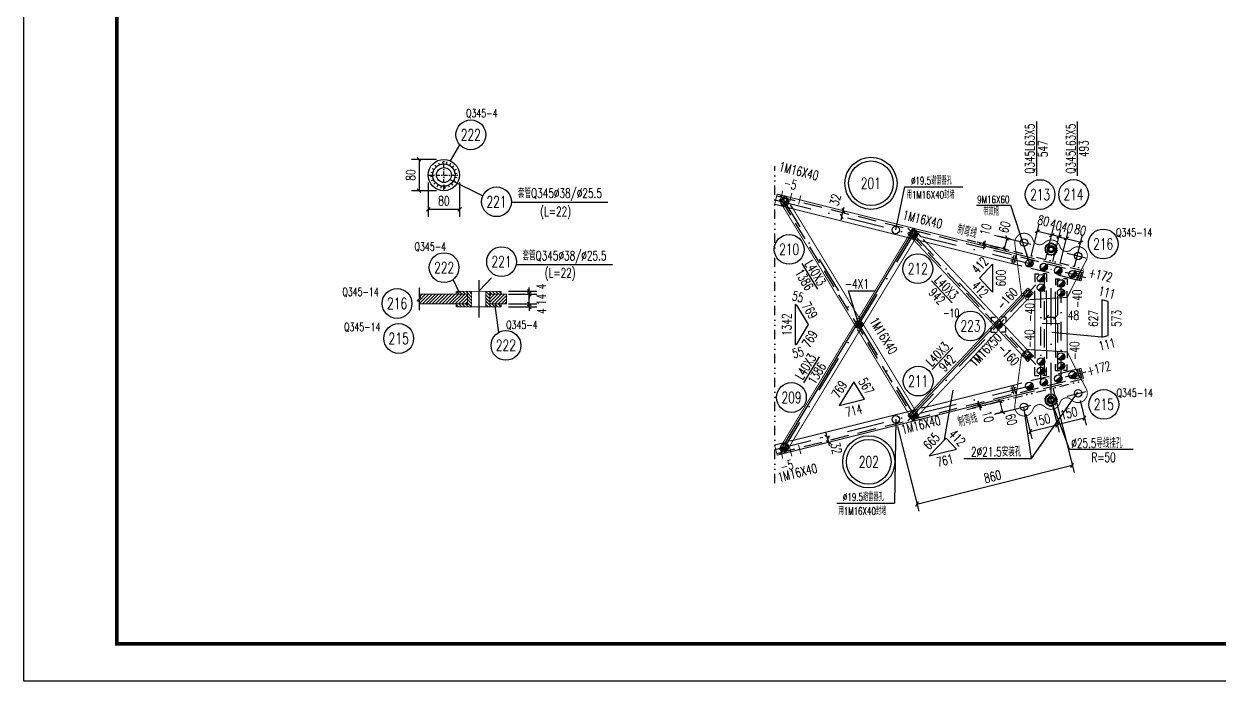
# Model space of a CAD drawing. Header units: millimetres. Extents: x 34299 to 34893, y -8380 to -7960.
# Drawn here: x 34298.6 to 34619.7, y -8379.7 to -8203.2 of the extents above; entities that cross this region are included whole.
import ezdxf
from ezdxf.enums import TextEntityAlignment as Align

# ---------------------------------------------------------------- set-up
doc = ezdxf.new("R2010")
doc.units = ezdxf.units.MM
doc.header["$LTSCALE"] = 10
for name, pattern in [('DASHDOT', [1, 0.5, -0.25, 0, -0.25]), ('DASHDOTX2', [2, 1, -0.5, 0, -0.5]), ('DASHED', [0.75, 0.5, -0.25]), ('DIVIDE2', [0.625, 0.25, -0.125, 0, -0.125, 0, -0.125])]:
    doc.linetypes.add(name, pattern=pattern)
for name, color, linetype in [('1', 1, 'DASHED'), ('2', 1, 'Continuous'), ('3', 1, 'Continuous'), ('4', 2, 'DASHDOTX2'), ('5', 2, 'DASHDOT'), ('7', 3, 'DIVIDE2'), ('8', 3, 'Continuous')]:
    doc.layers.add(name, color=color, linetype=linetype)
doc.styles.add('DXT', font='simplex.shx', dxfattribs={"width": 0.72, "bigfont": 'hztxt.shx'})
doc.styles.get("Standard").update_dxf_attribs({"font": 'SIMPLEX.shx', "width": 0.7, "bigfont": 'gbhzfs.shx'})
doc.dimstyles.new('BZ$0', dxfattribs={"dimtxt": 2.5, "dimasz": 1, "dimexe": 2, "dimexo": 2, "dimgap": 1, "dimtad": 1, "dimdec": 0, "dimlfac": 20, "dimzin": 12, "dimdsep": 46, "dimtxsty": 'DXT', "dimblk": 'OBLIQUE', "dimcen": 0.09, "dimclrd": 1, "dimclre": 1, "dimclrt": 7, "dimadec": 4, "dimazin": 3, "dimtfac": 1.4, "dimtdec": 0, "dimtix": 1, "dimtmove": 2, "dimatfit": 3, "dimldrblk": 'OBLIQUE', "dimfxl": 1, "dimtolj": 1, "dimtzin": 0, "dimarcsym": 0})

# ---------------------------------------------------------------- blocks, each defined once
blk = doc.blocks.new('M16X50')
for p, q in [((-0.283, -0.283), (0.283, 0.283)), ((-0.141, -0.141), (0.141, 0.141))]:
    blk.add_line(p, q)
blk.add_circle((0, 0), 0.2)
for radius in [0.16, 0.12, 0.08, 0.04]:
    blk.add_arc((0, 0), radius, 225, 45)
blk = doc.blocks.new('M16X40')
blk.add_line((-0.141, -0.141), (0.141, 0.141))
blk.add_circle((0, 0), 0.2)
for radius in [0.16, 0.12, 0.08, 0.04]:
    blk.add_arc((0, 0), radius, 225, 45)
blk = doc.blocks.new('_Oblique')
at = {"color": 0, "linetype": 'ByBlock', "lineweight": -2}
blk.add_line((-0.5, -0.5), (0.5, 0.5), dxfattribs=at)
blk = doc.blocks.new('*D20')
at = {"color": 1, "lineweight": -2}
for p, q in [((34514.39, -8314.03), (34514.15, -8313.06)), ((34513.26, -8314.31), (34512.45, -8314.51)), ((34513.65, -8315.86), (34512.84, -8316.07)), ((34514.39, -8314.03), (34514.78, -8315.58)), ((34514.78, -8315.58), (34515.02, -8316.55))]:
    blk.add_line(p, q, dxfattribs=at)
at = {"layer": 'Defpoints', "color": 0}
for p in [(34514.78, -8315.58), (34515.21, -8313.83), (34515.59, -8315.38)]:
    blk.add_point(p, dxfattribs=at)
at = {"color": 1, "lineweight": -2}
for p, rotation in [((34514.39, -8314.03), 284.0425375056324), ((34514.78, -8315.58), 104.0425375056324)]:
    blk.add_blockref('_Oblique', p, dxfattribs=dict(at, rotation=rotation))
at = {"color": 7, "insert": (34516.9, -8317.18), "char_height": 2.5, "attachment_point": 5, "rotation": 284.0425, "style": 'DXT'}
blk.add_mtext('\\A1;32', dxfattribs=at)
blk = doc.blocks.new('*D21')
at = {"color": 1, "lineweight": -2}
for p, q in [((34573.39, -8281.97), (34575.79, -8281.97)), ((34573.39, -8282.81), (34573.39, -8283.97)), ((34575.79, -8282.81), (34575.79, -8283.97))]:
    blk.add_line(p, q, dxfattribs=at)
at = {"layer": 'Defpoints', "color": 0}
for p in [(34573.39, -8280.81), (34575.79, -8280.81), (34575.79, -8281.97)]:
    blk.add_point(p, dxfattribs=at)
at = {"color": 1, "lineweight": -2, "rotation": 180}
blk.add_blockref('_Oblique', (34573.39, -8281.97), dxfattribs=at)
at = {"color": 1, "lineweight": -2}
blk.add_blockref('_Oblique', (34575.79, -8281.97), dxfattribs=at)
at = {"color": 7, "insert": (34580.61, -8281.47), "char_height": 2.5, "attachment_point": 5, "style": 'DXT'}
blk.add_mtext('\\A1;48', dxfattribs=at)
blk = doc.blocks.new('*D22')
at = {"color": 1, "lineweight": -2}
for p, q in [((34558.94, -8304.54), (34553.34, -8305.94)), ((34559.06, -8305.03), (34553.46, -8306.43)), ((34555.28, -8305.46), (34555.03, -8304.49)), ((34555.4, -8305.94), (34555.28, -8305.46)), ((34555.4, -8305.94), (34555.64, -8306.91))]:
    blk.add_line(p, q, dxfattribs=at)
at = {"layer": 'Defpoints', "color": 0}
for p in [(34555.28, -8305.46), (34560.88, -8304.06), (34561, -8304.54)]:
    blk.add_point(p, dxfattribs=at)
at = {"color": 1, "lineweight": -2}
for p, rotation in [((34555.28, -8305.46), 284.0425375065703), ((34555.4, -8305.94), 104.0425375065703)]:
    blk.add_blockref('_Oblique', p, dxfattribs=dict(at, rotation=rotation))
at = {"color": 7, "insert": (34557.66, -8308.68), "char_height": 2.5, "attachment_point": 5, "rotation": 284.0425, "style": 'DXT'}
blk.add_mtext('\\A1;10', dxfattribs=at)
blk = doc.blocks.new('*D23')
at = {"color": 1, "lineweight": -2}
for p, q in [((34561.66, -8304.38), (34558.92, -8305.06)), ((34560.86, -8304.58), (34561.59, -8307.49)), ((34562.39, -8307.29), (34559.65, -8307.97))]:
    blk.add_line(p, q, dxfattribs=at)
at = {"layer": 'Defpoints', "color": 0}
for p in [(34563.6, -8303.89), (34564.33, -8306.8), (34561.59, -8307.49)]:
    blk.add_point(p, dxfattribs=at)
at = {"color": 1, "lineweight": -2}
for p, rotation in [((34560.86, -8304.58), 104.0425375055676), ((34561.59, -8307.49), 284.0425375055676)]:
    blk.add_blockref('_Oblique', p, dxfattribs=dict(at, rotation=rotation))
at = {"color": 7, "insert": (34563.92, -8309.46), "char_height": 2.5, "attachment_point": 5, "rotation": 284.0425, "style": 'DXT'}
blk.add_mtext('\\A1;60', dxfattribs=at)
blk = doc.blocks.new('*D25')
at = {"color": 1, "lineweight": -2}
for p, q in [((34575.09, -8306.17), (34576.75, -8312.82)), ((34582.39, -8304.36), (34584.04, -8311)), ((34583.56, -8309.06), (34576.26, -8310.88))]:
    blk.add_line(p, q, dxfattribs=at)
at = {"layer": 'Defpoints', "color": 0}
for p in [(34581.9, -8302.41), (34574.61, -8304.23), (34576.26, -8310.88)]:
    blk.add_point(p, dxfattribs=at)
at = {"color": 1, "lineweight": -2}
for p, rotation in [((34583.56, -8309.06), 13.99072646137014), ((34576.26, -8310.88), 193.9907264613701)]:
    blk.add_blockref('_Oblique', p, dxfattribs=dict(at, rotation=rotation))
at = {"color": 7, "insert": (34579.37, -8307.78), "char_height": 2.5, "attachment_point": 5, "rotation": 13.9907, "style": 'DXT'}
blk.add_mtext('\\A1;150', dxfattribs=at)
blk = doc.blocks.new('*D26')
at = {"color": 1, "lineweight": -2}
for p, q in [((34560.38, -8263.25), (34554.78, -8261.85)), ((34556.72, -8262.33), (34556.97, -8261.36)), ((34560.26, -8263.73), (34554.66, -8262.33)), ((34556.6, -8262.82), (34556.36, -8263.79)), ((34556.72, -8262.33), (34556.6, -8262.82))]:
    blk.add_line(p, q, dxfattribs=at)
at = {"layer": 'Defpoints', "color": 0}
for p in [(34556.6, -8262.82), (34562.2, -8264.22), (34562.32, -8263.73)]:
    blk.add_point(p, dxfattribs=at)
at = {"color": 1, "lineweight": -2}
for p, rotation in [((34556.72, -8262.33), 255.9574624934297), ((34556.6, -8262.82), 75.95746249342972)]:
    blk.add_blockref('_Oblique', p, dxfattribs=dict(at, rotation=rotation))
at = {"color": 7, "insert": (34557.03, -8258.41), "char_height": 2.5, "attachment_point": 5, "rotation": 75.9575, "style": 'DXT'}
blk.add_mtext('\\A1;10', dxfattribs=at)
blk = doc.blocks.new('*D28')
at = {"color": 1, "lineweight": -2}
for p, q in [((34518.38, -8254.91), (34518.13, -8255.88)), ((34518.38, -8254.91), (34518.76, -8253.36)), ((34518.76, -8253.36), (34519.01, -8252.39))]:
    blk.add_line(p, q, dxfattribs=at)
at = {"layer": 'Defpoints', "color": 0}
for p in [(34518.38, -8254.91), (34518.76, -8253.36), (34518.76, -8253.36)]:
    blk.add_point(p, dxfattribs=at)
at = {"color": 1, "lineweight": -2}
for p, rotation in [((34518.38, -8254.91), 75.95746249435658), ((34518.76, -8253.36), 255.9574624943566)]:
    blk.add_blockref('_Oblique', p, dxfattribs=dict(at, rotation=rotation))
at = {"color": 7, "insert": (34516.62, -8250.43), "char_height": 2.5, "attachment_point": 5, "rotation": 75.9575, "style": 'DXT'}
blk.add_mtext('\\A1;32', dxfattribs=at)
blk = doc.blocks.new('*D29')
at = {"color": 1, "lineweight": -2}
for p, q in [((34573.14, -8266.55), (34575.29, -8257.95)), ((34575.08, -8267.03), (34577.23, -8258.44)), ((34574.8, -8259.89), (34573.83, -8259.65)), ((34576.74, -8260.38), (34574.8, -8259.89)), ((34576.74, -8260.38), (34577.71, -8260.62))]:
    blk.add_line(p, q, dxfattribs=at)
at = {"layer": 'Defpoints', "color": 0}
for p in [(34574.8, -8259.89), (34572.65, -8268.49), (34574.59, -8268.97)]:
    blk.add_point(p, dxfattribs=at)
at = {"color": 1, "lineweight": -2}
for p, rotation in [((34574.8, -8259.89), 345.9498590660656), ((34576.74, -8260.38), 165.9498590660656)]:
    blk.add_blockref('_Oblique', p, dxfattribs=dict(at, rotation=rotation))
at = {"color": 7, "insert": (34575.95, -8257.19), "char_height": 2.5, "attachment_point": 5, "rotation": 345.9499, "style": 'DXT'}
blk.add_mtext('\\A1;40', dxfattribs=at)
blk = doc.blocks.new('*D30')
at = {"color": 1, "lineweight": -2}
for p, q in [((34569.25, -8265.58), (34571.4, -8256.98)), ((34573.14, -8266.55), (34575.29, -8257.95)), ((34574.8, -8259.89), (34570.92, -8258.92))]:
    blk.add_line(p, q, dxfattribs=at)
at = {"layer": 'Defpoints', "color": 0}
for p in [(34570.92, -8258.92), (34568.77, -8267.52), (34572.65, -8268.49)]:
    blk.add_point(p, dxfattribs=at)
at = {"color": 1, "lineweight": -2}
for p, rotation in [((34570.92, -8258.92), 165.9585454561938), ((34574.8, -8259.89), 345.9585454561938)]:
    blk.add_blockref('_Oblique', p, dxfattribs=dict(at, rotation=rotation))
at = {"color": 7, "insert": (34572.57, -8256.08), "char_height": 2.5, "attachment_point": 5, "rotation": 345.9585, "style": 'DXT'}
blk.add_mtext('\\A1;80', dxfattribs=at)
blk = doc.blocks.new('*D31')
at = {"color": 1, "lineweight": -2}
for p, q in [((34575.08, -8267.03), (34577.23, -8258.44)), ((34576.74, -8260.38), (34575.77, -8260.13)), ((34576.74, -8260.38), (34578.68, -8260.86)), ((34577.02, -8267.52), (34579.17, -8258.92)), ((34578.68, -8260.86), (34579.65, -8261.1))]:
    blk.add_line(p, q, dxfattribs=at)
at = {"layer": 'Defpoints', "color": 0}
for p in [(34578.68, -8260.86), (34574.59, -8268.97), (34576.53, -8269.46)]:
    blk.add_point(p, dxfattribs=at)
at = {"color": 1, "lineweight": -2}
for p, rotation in [((34576.74, -8260.38), 345.9498590652566), ((34578.68, -8260.86), 165.9498590652566)]:
    blk.add_blockref('_Oblique', p, dxfattribs=dict(at, rotation=rotation))
at = {"color": 7, "insert": (34578.94, -8257.93), "char_height": 2.5, "attachment_point": 5, "rotation": 345.9499, "style": 'DXT'}
blk.add_mtext('\\A1;40', dxfattribs=at)
blk = doc.blocks.new('*D33')
at = {"layer": '3', "color": 1, "lineweight": -2}
for p, q in [((34409.48, -8239.59), (34402.8, -8239.59)), ((34404.8, -8239.59), (34404.8, -8247.99)), ((34409.48, -8247.99), (34402.8, -8247.99))]:
    blk.add_line(p, q, dxfattribs=at)
at = {"layer": 'Defpoints', "color": 0}
for p in [(34411.48, -8239.59), (34404.8, -8247.99), (34411.48, -8247.99)]:
    blk.add_point(p, dxfattribs=at)
at = {"layer": '3', "color": 1, "lineweight": -2}
for p, rotation in [((34404.8, -8239.59), 90), ((34404.8, -8247.99), 270)]:
    blk.add_blockref('_Oblique', p, dxfattribs=dict(at, rotation=rotation))
at = {"layer": '3', "color": 7, "insert": (34402.55, -8243.79), "char_height": 2.5, "attachment_point": 5, "rotation": 90, "style": 'DXT'}
blk.add_mtext('\\A1;80', dxfattribs=at)
blk = doc.blocks.new('*D35')
at = {"layer": '3', "color": 1, "lineweight": -2}
for p, q in [((34430.33, -8275.82), (34436.42, -8275.82)), ((34434.42, -8278.42), (34434.42, -8275.82)), ((34430.33, -8278.42), (34436.42, -8278.42))]:
    blk.add_line(p, q, dxfattribs=at)
at = {"layer": 'Defpoints', "color": 0}
for p in [(34428.33, -8275.82), (34434.42, -8275.82), (34428.33, -8278.42)]:
    blk.add_point(p, dxfattribs=at)
at = {"layer": '3', "color": 1, "lineweight": -2}
for p, rotation in [((34434.42, -8275.82), 90), ((34434.42, -8278.42), 270)]:
    blk.add_blockref('_Oblique', p, dxfattribs=dict(at, rotation=rotation))
at = {"layer": '3', "color": 7, "insert": (34437.63, -8277.22), "char_height": 2.5, "attachment_point": 5, "rotation": 90, "style": 'DXT'}
blk.add_mtext('\\A1;14', dxfattribs=at)
blk = doc.blocks.new('*D36')
at = {"layer": '3', "color": 1, "lineweight": -2}
for p, q in [((34434.42, -8275.02), (34434.42, -8274.02)), ((34428.8, -8275.02), (34436.42, -8275.02)), ((34428.8, -8275.82), (34436.42, -8275.82)), ((34434.42, -8275.02), (34434.42, -8275.82)), ((34434.42, -8275.82), (34434.42, -8276.82))]:
    blk.add_line(p, q, dxfattribs=at)
at = {"layer": 'Defpoints', "color": 0}
for p in [(34426.8, -8275.02), (34426.8, -8275.82), (34434.42, -8275.82)]:
    blk.add_point(p, dxfattribs=at)
at = {"layer": '3', "color": 1, "lineweight": -2}
for p, rotation in [((34434.42, -8275.02), 270), ((34434.42, -8275.82), 90)]:
    blk.add_blockref('_Oblique', p, dxfattribs=dict(at, rotation=rotation))
at = {"layer": '3', "color": 7, "insert": (34437.63, -8273.76), "char_height": 2.5, "attachment_point": 5, "rotation": 90, "style": 'DXT'}
blk.add_mtext('\\A1;4', dxfattribs=at)
blk = doc.blocks.new('*D37')
at = {"layer": '3', "color": 1, "lineweight": -2}
for p, q in [((34434.42, -8278.42), (34434.42, -8277.42)), ((34428.83, -8278.42), (34436.42, -8278.42)), ((34428.83, -8279.22), (34436.42, -8279.22)), ((34434.42, -8279.22), (34434.42, -8278.42)), ((34434.42, -8279.22), (34434.42, -8280.22))]:
    blk.add_line(p, q, dxfattribs=at)
at = {"layer": 'Defpoints', "color": 0}
for p in [(34426.83, -8278.42), (34426.83, -8279.22), (34434.42, -8278.42)]:
    blk.add_point(p, dxfattribs=at)
at = {"layer": '3', "color": 1, "lineweight": -2}
for p, rotation in [((34434.42, -8278.42), 270), ((34434.42, -8279.22), 90)]:
    blk.add_blockref('_Oblique', p, dxfattribs=dict(at, rotation=rotation))
at = {"layer": '3', "color": 7, "insert": (34437.74, -8280.38), "char_height": 2.5, "attachment_point": 5, "rotation": 90, "style": 'DXT'}
blk.add_mtext('\\A1;4', dxfattribs=at)
blk = doc.blocks.new('$TD_AUDIT_GENERATED_(5D2)')
blk.add_line((-927.98, 47.56), (-927.98, 467.56))
at = {"linetype": 'Continuous'}
blk.add_line((-333.98, 47.56), (-927.98, 47.56), dxfattribs=at)
at = {"linetype": 'Continuous', "const_width": 1}
blk.add_lwpolyline([(-902.98, 57.56), (-902.98, 457.56), (-343.98, 457.56), (-343.98, 57.56), (-902.98, 57.56)], dxfattribs=at)
blk = doc.blocks.new('GWTKA2')
at = {"color": 0}
blk.add_blockref('$TD_AUDIT_GENERATED_(5D2)', (23675.2, -9813.43), dxfattribs=at)

msp = doc.modelspace()

# ---------------------------------------------------------------- hatches: boundary and pattern name
h = msp.add_hatch()
h.set_pattern_fill('ANSI31', color=256, scale=5, style=0)
h.set_pattern_definition([(45, (39842.9383, -482.97585), (-0.44194174, 0.44194174), [])])
h.paths.add_polyline_path([(34417.829, -8278.417), (34417.829, -8275.817), (34404.81, -8275.817), (34404.81, -8276.617), (34405.31, -8276.617), (34404.81, -8277.117), (34404.81, -8278.417)])
h.paths.add_polyline_path([(34428.329, -8278.417), (34428.329, -8275.817), (34423.829, -8275.817), (34423.829, -8278.417)])
h = msp.add_hatch()
h.set_pattern_fill('ANSI31', color=256, scale=5, angle=90, style=0)
h.set_pattern_definition([(135, (39842.9383, -482.97585), (-0.44194174, -0.44194174), [])])
h.paths.add_polyline_path([(34417.829, -8275.817), (34417.829, -8275.017), (34414.829, -8275.017), (34414.829, -8275.817)])
h.paths.add_polyline_path([(34417.829, -8279.217), (34417.829, -8278.417), (34414.829, -8278.417), (34414.829, -8279.217)])
h.paths.add_polyline_path([(34426.829, -8279.217), (34426.829, -8278.417), (34423.829, -8278.417), (34423.829, -8279.217)])
h.paths.add_polyline_path([(34426.829, -8275.817), (34426.829, -8275.017), (34423.829, -8275.017), (34423.829, -8275.817)])
h.paths.add_polyline_path([(34423.829, -8275.017), (34422.729, -8275.017), (34422.729, -8279.217), (34423.829, -8279.217)])
h.paths.add_polyline_path([(34418.929, -8275.017), (34417.829, -8275.017), (34417.829, -8279.217), (34418.929, -8279.217)])

# ---------------------------------------------------------------- linework, layer by layer
for p, q in [((34570.643, -8229.413), (34570.643, -8244.038)), ((34581.651, -8229.402), (34581.651, -8244.027)), ((34408.359, -8241.996), (34408.879, -8242.296)), ((34409.067, -8241.121), (34409.469, -8241.566)), ((34410.012, -8240.507), (34410.256, -8241.054)), ((34411.099, -8240.214), (34411.163, -8240.811)), ((34412.224, -8240.273), (34412.1, -8240.86)), ((34413.276, -8240.676), (34412.976, -8241.195)), ((34414.152, -8241.384), (34413.706, -8241.786)), ((34414.766, -8242.328), (34414.218, -8242.573)), ((34407.898, -8244.173), (34408.495, -8244.11)), ((34407.956, -8243.048), (34408.543, -8243.172)), ((34408.19, -8245.261), (34408.738, -8245.016)), ((34408.804, -8246.205), (34409.25, -8245.803)), ((34414.597, -8245.592), (34414.077, -8245.293)), ((34415, -8244.541), (34414.413, -8244.416)), ((34415.058, -8243.416), (34414.461, -8243.479)), ((34409.68, -8246.913), (34409.98, -8246.393)), ((34410.732, -8247.316), (34410.856, -8246.729)), ((34411.856, -8247.374), (34411.793, -8246.778)), ((34412.944, -8247.082), (34412.7, -8246.534)), ((34413.888, -8246.468), (34413.487, -8246.023)), ((34429.899, -8251.039), (34455.561, -8251.039)), ((34501.968, -8317.677), (34537.897, -8258.411)), ((34573.128, -8263.966), (34572.822, -8264.022)), ((34573.13, -8263.444), (34572.824, -8263.392)), ((34573.304, -8264.457), (34573.035, -8264.614)), ((34573.311, -8262.955), (34573.041, -8262.801)), ((34573.637, -8264.859), (34573.439, -8265.098)), ((34573.648, -8262.557), (34573.447, -8262.32)), ((34574.101, -8262.298), (34573.994, -8262.006)), ((34574.386, -8262.229), (34574.304, -8261.929)), ((34574.72, -8262.214), (34574.746, -8261.904)), ((34575.129, -8262.303), (34575.234, -8262.01)), ((34575.569, -8264.868), (34575.77, -8265.105)), ((34575.58, -8262.566), (34575.778, -8262.327)), ((34575.906, -8264.47), (34576.176, -8264.624)), ((34575.913, -8262.967), (34576.182, -8262.81)), ((34576.07, -8263.471), (34576.344, -8263.426)), ((34576.087, -8263.98), (34576.394, -8264.033)), ((34431.127, -8267.83), (34456.79, -8267.83)), ((34511.898, -8274.459), (34507.686, -8267.511)), ((34574.088, -8265.122), (34573.983, -8265.414)), ((34574.601, -8265.215), (34574.603, -8265.526)), ((34575.116, -8265.127), (34575.224, -8265.418)), ((34536.456, -8308.773), (34568.744, -8274.456)), ((34548.008, -8278.103), (34542.44, -8272.186)), ((34548.188, -8290.129), (34542.62, -8296.047)), ((34512.284, -8292.661), (34508.072, -8299.609)), ((34573.304, -8303.487), (34573.035, -8303.33)), ((34573.637, -8303.086), (34573.439, -8302.846)), ((34574.088, -8302.823), (34573.983, -8302.53)), ((34574.601, -8302.73), (34574.603, -8302.419)), ((34575.116, -8302.818), (34575.224, -8302.526)), ((34575.569, -8303.077), (34575.77, -8302.839)), ((34575.906, -8303.475), (34576.176, -8303.321)), ((34573.128, -8303.978), (34572.822, -8303.923)), ((34573.13, -8304.5), (34572.824, -8304.552)), ((34573.311, -8304.99), (34573.041, -8305.144)), ((34573.648, -8305.388), (34573.447, -8305.625)), ((34574.101, -8305.647), (34573.994, -8305.938)), ((34574.386, -8305.716), (34574.304, -8306.016)), ((34574.72, -8305.731), (34574.746, -8306.04)), ((34575.129, -8305.642), (34575.234, -8305.934)), ((34575.58, -8305.379), (34575.778, -8305.618)), ((34575.913, -8304.977), (34576.182, -8305.134)), ((34576.07, -8304.474), (34576.344, -8304.519)), ((34576.087, -8303.964), (34576.394, -8303.912))]:
    msp.add_line(p, q)
at = {"color": 3}
for p, q in [((34413.252, -8239.988), (34415.73, -8235.644)), ((34413.081, -8244.99), (34421.955, -8249.362)), ((34563.705, -8251.902), (34568.77, -8267.516)), ((34420.829, -8275.017), (34424.262, -8271.359)), ((34415.648, -8275.419), (34413.954, -8271.842)), ((34425.132, -8278.823), (34426.111, -8286.098)), ((34588.204, -8287.313), (34574.832, -8286.071)), ((34545.995, -8314.829), (34548.263, -8301.601)), ((34569.317, -8319.951), (34581.791, -8302.122)), ((34569.317, -8319.951), (34567.314, -8306.05)), ((34579.532, -8317.457), (34574.571, -8304.088))]:
    msp.add_line(p, q, dxfattribs=at)
at = {"const_width": 0.25}
for points in [[(34500.327, -8251.635), (34501.007, -8248.918)], [(34501.007, -8248.918), (34565.263, -8264.99)], [(34536.01, -8260.56), (34500.327, -8251.635)], [(34502.549, -8252.19), (34521.816, -8283.972)], [(34522.986, -8282.043), (34505.306, -8252.88)], [(34501.54, -8317.418), (34537.47, -8258.152)], [(34537.47, -8258.152), (34539.18, -8259.189)], [(34539.18, -8259.189), (34503.251, -8318.455)], [(34536.427, -8259.871), (34536.427, -8259.871)], [(34537.85, -8261.383), (34559.104, -8283.972)], [(34565.645, -8267.972), (34538.041, -8261.068)], [(34538.926, -8259.608), (34538.926, -8259.608)], [(34560.477, -8282.513), (34540.994, -8261.806)], [(34566.667, -8275.934), (34564.874, -8262.301)], [(34581.332, -8271.896), (34583.979, -8266.842)], [(34583.321, -8269.507), (34582.642, -8272.223)], [(34582.717, -8269.356), (34583.321, -8269.507)], [(34536.092, -8308.43), (34568.38, -8274.113)], [(34568.38, -8274.113), (34569.837, -8275.484)], [(34578.94, -8276.648), (34581.332, -8271.896)], [(34582.642, -8272.223), (34581.332, -8271.896)], [(34417.829, -8275.817), (34404.81, -8275.817)], [(34414.806, -8275.017), (34414.806, -8275.817)], [(34426.829, -8275.017), (34414.829, -8275.017)], [(34417.829, -8275.017), (34417.829, -8279.217)], [(34418.929, -8275.017), (34418.929, -8279.217)], [(34422.729, -8275.017), (34422.729, -8279.217)], [(34423.829, -8275.017), (34423.829, -8279.217)], [(34428.329, -8275.817), (34423.829, -8275.817)], [(34426.829, -8275.017), (34426.829, -8275.817)], [(34428.329, -8275.817), (34428.329, -8278.417)], [(34569.837, -8275.484), (34537.548, -8309.801)], [(34568.123, -8277.305), (34578.94, -8276.648)], [(34570.24, -8277.176), (34570.24, -8290.768)], [(34573.39, -8290.96), (34573.39, -8276.985)], [(34575.79, -8291.106), (34575.79, -8276.839)], [(34578.94, -8276.648), (34578.94, -8291.297)], [(34417.829, -8278.417), (34404.81, -8278.417)], [(34414.806, -8278.417), (34414.806, -8279.217)], [(34426.829, -8279.217), (34414.829, -8279.217)], [(34428.329, -8278.417), (34423.829, -8278.417)], [(34426.829, -8278.417), (34426.829, -8279.217)], [(34537.85, -8306.562), (34524.155, -8283.972)], [(34568.123, -8290.64), (34561.85, -8283.972)], [(34522.986, -8285.901), (34536.01, -8307.385)], [(34560.477, -8285.432), (34566.667, -8292.01)], [(34566.667, -8292.01), (34568.123, -8290.64)], [(34568.123, -8290.64), (34578.94, -8291.297)], [(34566.667, -8292.01), (34564.874, -8305.643)], [(34578.94, -8291.297), (34581.332, -8296.049)], [(34582.642, -8295.721), (34581.332, -8296.049)], [(34581.332, -8296.049), (34583.979, -8301.102)], [(34583.321, -8298.438), (34582.642, -8295.721)], [(34565.645, -8299.973), (34540.994, -8306.138)], [(34582.717, -8298.589), (34583.321, -8298.438)], [(34501.007, -8319.026), (34565.263, -8302.955)], [(34537.403, -8307.037), (34505.306, -8315.065)], [(34537.548, -8309.801), (34536.092, -8308.43)], [(34536.427, -8308.073), (34536.427, -8308.073)], [(34538.926, -8308.337), (34538.926, -8308.337)], [(34502.549, -8315.754), (34500.327, -8316.31)], [(34500.327, -8316.31), (34501.007, -8319.026)], [(34503.251, -8318.455), (34501.54, -8317.418)]]:
    msp.add_lwpolyline(points, dxfattribs=at)
for points in [[(34564.874, -8262.301, -0.9075587), (34569.716, -8261.093)], [(34569.704, -8261.091, 0.5982154), (34572.943, -8261.873)], [(34576.943, -8262.869, 0.5408878), (34572.942, -8261.878)], [(34580.17, -8263.698, -0.5982154), (34576.943, -8262.869)], [(34583.979, -8266.842, 0.8696719), (34580.158, -8263.695)], [(34580.17, -8304.246, 0.5982154), (34576.943, -8305.075)], [(34583.979, -8301.102, -0.8696719), (34580.158, -8304.25)], [(34564.874, -8305.643, 0.9075587), (34569.716, -8306.851)], [(34569.704, -8306.854, -0.5982154), (34572.943, -8306.072)], [(34576.943, -8305.075, -0.5408878), (34572.942, -8306.066)]]:
    msp.add_lwpolyline(points, format="xyb", dxfattribs=at)
at = {"color": 3, "const_width": 0.25}
msp.add_lwpolyline([(34572.14, -8283.69), (34577.04, -8283.69)], dxfattribs=at)
for centre, radius in [((34418.713, -8232.979), 4), ((34526.209, -8246.008), 7), ((34411.478, -8243.794), 4.2), ((34411.478, -8243.794), 3), ((34411.478, -8243.794), 2), ((34526.209, -8246.008), 6), ((34571.643, -8249.038), 4), ((34580.651, -8249.027), 4), ((34425.618, -8250.968), 4), ((34532.875, -8258.539), 1), ((34588.618, -8262.312), 4), ((34504.239, -8263.754), 4), ((34411.522, -8268.666), 4), ((34426.975, -8267.06), 4), ((34538.806, -8268.939), 4), ((34574.59, -8263.715), 1.5), ((34574.609, -8263.712), 0.837), ((34574.609, -8263.712), 0.57), ((34398.885, -8278.283), 4), ((34552.927, -8284.337), 4), ((34399.332, -8287.697), 4), ((34428.151, -8289.539), 4), ((34538.906, -8299.133), 4), ((34504.845, -8303.532), 4), ((34574.59, -8304.23), 1.5), ((34574.609, -8304.232), 0.837), ((34588.773, -8305.396), 4), ((34574.609, -8304.232), 0.57), ((34532.875, -8309.406), 1), ((34525.612, -8320.817), 7), ((34525.612, -8320.817), 6)]:
    msp.add_circle(centre, radius)
for points in [[(34414.829, -8275.017), (34414.806, -8275.817), (34414.028, -8275.817), (34414.829, -8275.017)], [(34417.829, -8275.817), (34417.829, -8275.017), (34417.115, -8275.017), (34417.829, -8275.817)], [(34423.829, -8275.817), (34423.829, -8275.017), (34424.543, -8275.017), (34423.829, -8275.817)], [(34426.806, -8275.017), (34426.829, -8275.817), (34427.607, -8275.817), (34426.806, -8275.017)], [(34414.829, -8279.217), (34414.806, -8278.417), (34414.028, -8278.417), (34414.829, -8279.217)], [(34417.829, -8278.417), (34417.829, -8279.217), (34417.115, -8279.217), (34417.829, -8278.417)], [(34423.829, -8278.417), (34423.829, -8279.217), (34424.543, -8279.217), (34423.829, -8278.417)], [(34426.806, -8279.217), (34426.829, -8278.417), (34427.607, -8278.417), (34426.806, -8279.217)]]:
    msp.add_solid(points)
at = {"layer": '1'}
for p, q in [((34500.885, -8249.403), (34583.2, -8269.992)), ((34501.54, -8250.527), (34502.105, -8250.184)), ((34501.54, -8250.527), (34501.873, -8251.076)), ((34501.968, -8250.267), (34537.897, -8309.533)), ((34502.549, -8252.19), (34502.216, -8251.641)), ((34503.251, -8249.49), (34502.686, -8249.832)), ((34503.251, -8249.49), (34503.929, -8250.608)), ((34505.306, -8252.88), (34504.628, -8251.761)), ((34537.548, -8258.144), (34537.068, -8258.596)), ((34537.548, -8258.144), (34538.003, -8258.627)), ((34536.01, -8260.56), (34536.68, -8260.727)), ((34536.092, -8259.514), (34536.572, -8259.062)), ((34536.092, -8259.514), (34536.203, -8259.632)), ((34536.427, -8259.871), (34536.317, -8259.753)), ((34536.427, -8259.871), (34536.897, -8260.37)), ((34536.456, -8259.172), (34568.744, -8293.488)), ((34538.041, -8261.068), (34537.371, -8260.9)), ((34537.85, -8261.383), (34537.38, -8260.884)), ((34538.926, -8259.608), (34538.471, -8259.125)), ((34538.926, -8259.608), (34539.608, -8260.333)), ((34540.994, -8261.806), (34540.312, -8261.081)), ((34565.263, -8264.99), (34582.717, -8269.356)), ((34563.767, -8266.754), (34564.226, -8266.869)), ((34564.01, -8265.784), (34564.469, -8265.898)), ((34564.62, -8265.293), (34564.062, -8267.525)), ((34565.105, -8265.415), (34564.547, -8267.646)), ((34564.711, -8266.99), (34565.17, -8267.105)), ((34564.954, -8266.02), (34565.413, -8266.134)), ((34581.332, -8271.896), (34565.645, -8267.972)), ((34570.24, -8270.297), (34570.24, -8272.567)), ((34570.24, -8270.297), (34571.28, -8270.297)), ((34573.39, -8270.297), (34572.351, -8270.297)), ((34572.79, -8297.648), (34572.79, -8270.297)), ((34573.39, -8270.297), (34573.39, -8272.504)), ((34581.403, -8271.216), (34581.862, -8271.331)), ((34581.646, -8270.246), (34582.105, -8270.361)), ((34582.256, -8269.756), (34581.698, -8271.987)), ((34582.741, -8269.877), (34582.183, -8272.108)), ((34582.347, -8271.452), (34582.806, -8271.567)), ((34582.59, -8270.482), (34583.049, -8270.597)), ((34575.79, -8271.648), (34576.83, -8271.648)), ((34575.79, -8271.648), (34575.79, -8273.361)), ((34576.39, -8296.297), (34576.39, -8271.648)), ((34578.94, -8271.648), (34577.901, -8271.648)), ((34578.94, -8271.648), (34578.94, -8273.298)), ((34566.667, -8275.934), (34567.147, -8276.386)), ((34568.123, -8277.305), (34567.643, -8276.852)), ((34570.24, -8277.176), (34570.24, -8274.906)), ((34573.39, -8276.985), (34573.39, -8274.778)), ((34575.79, -8276.839), (34575.79, -8275.126)), ((34578.94, -8276.648), (34578.94, -8274.998)), ((34521.816, -8283.972), (34522.202, -8284.609)), ((34522.986, -8282.043), (34523.372, -8282.68)), ((34524.155, -8283.972), (34523.769, -8283.336)), ((34558.477, -8281.972), (34558.477, -8283.172)), ((34558.477, -8281.972), (34559.677, -8281.972)), ((34559.104, -8283.972), (34559.557, -8284.454)), ((34560.477, -8282.513), (34560.93, -8282.995)), ((34562.477, -8281.972), (34561.277, -8281.972)), ((34561.85, -8283.972), (34561.397, -8283.491)), ((34562.477, -8281.972), (34562.477, -8283.172)), ((34522.986, -8285.901), (34522.6, -8285.265)), ((34558.477, -8285.972), (34558.477, -8284.772)), ((34558.477, -8285.972), (34559.677, -8285.972)), ((34560.477, -8285.432), (34560.024, -8284.95)), ((34562.477, -8285.972), (34561.277, -8285.972)), ((34562.477, -8285.972), (34562.477, -8284.772)), ((34568.123, -8290.64), (34568.689, -8291.241)), ((34570.24, -8290.768), (34570.24, -8293.039)), ((34566.667, -8292.01), (34567.232, -8292.611)), ((34568.38, -8293.831), (34567.815, -8293.23)), ((34568.38, -8293.831), (34568.861, -8293.379)), ((34569.837, -8292.461), (34569.271, -8291.86)), ((34569.837, -8292.461), (34569.356, -8292.913)), ((34573.39, -8290.96), (34573.39, -8293.167)), ((34575.79, -8291.106), (34575.79, -8292.819)), ((34578.94, -8291.297), (34578.94, -8292.947)), ((34581.332, -8296.049), (34565.645, -8299.973)), ((34570.24, -8297.648), (34570.24, -8295.377)), ((34573.39, -8297.648), (34573.39, -8295.441)), ((34575.79, -8296.297), (34575.79, -8294.584)), ((34575.79, -8296.297), (34576.83, -8296.297)), ((34578.94, -8296.297), (34577.901, -8296.297)), ((34578.94, -8296.297), (34578.94, -8294.647)), ((34581.403, -8296.728), (34581.862, -8296.614)), ((34582.256, -8298.189), (34581.698, -8295.958)), ((34582.741, -8298.068), (34582.183, -8295.836)), ((34582.347, -8296.492), (34582.806, -8296.378)), ((34500.885, -8318.541), (34583.2, -8297.953)), ((34564.62, -8302.651), (34564.062, -8300.42)), ((34565.105, -8302.53), (34564.547, -8300.299)), ((34565.263, -8302.955), (34582.717, -8298.589)), ((34570.24, -8297.648), (34571.28, -8297.648)), ((34573.39, -8297.648), (34572.351, -8297.648)), ((34581.646, -8297.698), (34582.105, -8297.584)), ((34582.59, -8297.462), (34583.049, -8297.348)), ((34563.767, -8301.191), (34564.226, -8301.076)), ((34564.01, -8302.161), (34564.469, -8302.046)), ((34564.711, -8300.955), (34565.17, -8300.84)), ((34564.954, -8301.925), (34565.413, -8301.81)), ((34537.403, -8307.037), (34538.588, -8306.74)), ((34537.85, -8306.562), (34538.205, -8307.147)), ((34540.994, -8306.138), (34539.809, -8306.435)), ((34536.01, -8307.385), (34536.148, -8307.612)), ((34536.427, -8308.073), (34536.29, -8307.846)), ((34536.427, -8308.073), (34536.771, -8308.641)), ((34537.47, -8309.792), (34537.126, -8309.225)), ((34537.47, -8309.792), (34538.034, -8309.45)), ((34538.926, -8308.337), (34538.571, -8307.751)), ((34539.18, -8308.756), (34538.615, -8309.098)), ((34538.926, -8308.337), (34539.01, -8308.475)), ((34539.18, -8308.756), (34539.096, -8308.617)), ((34502.549, -8315.754), (34503.459, -8315.527)), ((34505.306, -8315.065), (34504.396, -8315.292))]:
    msp.add_line(p, q, dxfattribs=at)
at = {"layer": '2'}
for p, q in [((34520.174, -8274.924), (34527.174, -8274.924)), ((34522.986, -8283.972), (34520.174, -8274.924))]:
    msp.add_line(p, q, dxfattribs=at)
at = {"layer": '2', "const_width": 0.25}
for points in [[(34501.916, -8250.434), (34502.522, -8248.009)], [(34504.341, -8251.041), (34504.948, -8248.615)], [(34506.766, -8251.647), (34507.373, -8249.222)], [(34507.373, -8318.722), (34506.766, -8316.297)], [(34502.522, -8319.936), (34501.916, -8317.51)], [(34504.948, -8319.329), (34504.341, -8316.904)]]:
    msp.add_lwpolyline(points, dxfattribs=at)
at = {"layer": '2'}
for centre in [(34567.314, -8261.895), (34574.59, -8263.715), (34581.866, -8265.535), (34574.59, -8304.23), (34581.866, -8302.409), (34567.314, -8306.05)]:
    msp.add_circle(centre, 1, dxfattribs=at)
at = {"layer": '3'}
for p, q in [((34555.361, -8271.458), (34558.889, -8267.708)), ((34558.889, -8267.708), (34558.889, -8275.208)), ((34558.889, -8275.208), (34555.361, -8271.458)), ((34589.926, -8277.744), (34588.204, -8277.313)), ((34588.204, -8277.313), (34588.204, -8287.313)), ((34589.926, -8286.883), (34589.926, -8277.744)), ((34505.832, -8278.602), (34505.832, -8289.342)), ((34506.259, -8278.709), (34505.832, -8278.602)), ((34509.45, -8283.972), (34506.259, -8278.709)), ((34506.259, -8289.235), (34509.45, -8283.972)), ((34588.204, -8287.313), (34589.926, -8286.883)), ((34505.832, -8289.342), (34506.259, -8289.235)), ((34521.577, -8299.3), (34517.687, -8305.717)), ((34524.442, -8304.027), (34521.577, -8299.3)), ((34517.687, -8305.717), (34524.442, -8304.027)), ((34546.375, -8314.425), (34541.88, -8319.202)), ((34549.156, -8317.382), (34546.375, -8314.425)), ((34541.88, -8319.202), (34549.156, -8317.382))]:
    msp.add_line(p, q, dxfattribs=at)
at = {"layer": '4', "ltscale": 0.1}
for p, q in [((34411.478, -8247.994), (34411.478, -8239.594)), ((34407.278, -8243.794), (34415.678, -8243.794))]:
    msp.add_line(p, q, dxfattribs=at)
at = {"layer": '4'}
for p, q in [((34500.376, -8250.41), (34583.903, -8271.302)), ((34501.877, -8249.153), (34538.843, -8310.129)), ((34501.877, -8318.792), (34538.843, -8257.815)), ((34536.135, -8258.101), (34574.59, -8298.972)), ((34559.431, -8259.923), (34583.903, -8266.044)), ((34536.135, -8309.844), (34574.59, -8268.972)), ((34574.59, -8304.23), (34574.59, -8268.972)), ((34420.829, -8272.038), (34420.829, -8283.06)), ((34500.376, -8317.535), (34583.903, -8296.643)), ((34559.431, -8308.021), (34583.903, -8301.9))]:
    msp.add_line(p, q, dxfattribs=at)
at = {"layer": '5'}
for p, q in [((34571.89, -8299.648), (34571.89, -8268.297)), ((34577.29, -8298.297), (34577.29, -8269.648))]:
    msp.add_line(p, q, dxfattribs=at)
at = {"layer": '7'}
for p, q in [((34500.376, -8326.535), (34500.376, -8241.41)), ((34551.957, -8261.139), (34583.346, -8268.99)), ((34551.957, -8306.805), (34583.346, -8298.954))]:
    msp.add_line(p, q, dxfattribs=at)
at = {"layer": '8'}
for p, q in [((34532.875, -8258.539), (34535.348, -8246.974)), ((34535.348, -8246.974), (34550.856, -8246.974)), ((34554.543, -8251.902), (34563.705, -8251.902)), ((34404.81, -8274.125), (34404.81, -8276.617)), ((34405.31, -8276.617), (34404.31, -8277.617)), ((34404.31, -8277.617), (34404.81, -8277.617)), ((34404.81, -8276.617), (34405.31, -8276.617)), ((34404.81, -8277.617), (34404.81, -8280.11)), ((34532.875, -8309.406), (34532.545, -8331.934)), ((34579.532, -8317.457), (34596.674, -8317.457)), ((34551.191, -8319.951), (34569.317, -8319.951)), ((34517.036, -8331.934), (34532.545, -8331.934))]:
    msp.add_line(p, q, dxfattribs=at)

# ---------------------------------------------------------------- block references
msp.add_blockref('GWTKA2', (11551.415, 1386.157))
at = {"layer": '2', "xscale": 5, "yscale": 5, "zscale": 5}
for name, p in [('M16X40', (34503.044, -8251.077)), ('M16X40', (34537.677, -8259.739)), ('M16X40', (34568.77, -8267.516)), ('M16X40', (34572.65, -8268.487)), ('M16X40', (34571.89, -8271.547)), ('M16X40', (34576.53, -8269.458)), ('M16X40', (34580.411, -8270.428)), ('M16X40', (34571.89, -8274.047)), ('M16X40', (34577.29, -8272.898)), ('M16X40', (34577.29, -8275.398)), ('M16X40', (34522.986, -8283.972)), ('M16X50', (34560.477, -8283.972)), ('M16X40', (34571.89, -8293.898)), ('M16X40', (34577.29, -8292.547)), ('M16X40', (34571.89, -8296.398)), ('M16X40', (34577.29, -8295.047)), ('M16X40', (34580.411, -8297.516)), ('M16X40', (34568.77, -8300.428)), ('M16X40', (34572.65, -8299.458)), ('M16X40', (34576.53, -8298.487)), ('M16X40', (34537.677, -8308.205)), ('M16X40', (34503.044, -8316.867))]:
    msp.add_blockref(name, p, dxfattribs=at)
at = {"layer": '2', "color": 3, "xscale": 4.999999867548468, "yscale": 4.99999986754483, "zscale": 4.999999867545234}
for p in [(34568.252, -8275.709), (34568.252, -8292.235)]:
    msp.add_blockref('M16X40', p, dxfattribs=at)

# ---------------------------------------------------------------- texts
at = {"width": 0.7}
for s, height, p in [('Q345-4', 2.2, (34417.442, -8228.259)), ('Q345-14', 2.2, (34592.047, -8260.312)), ('Q345-4', 2.2, (34403.594, -8264.122)), ('Q345-14', 2.2, (34384.205, -8276.283)), ('-10', 2.2, (34545.597, -8281.924)), ('Q345-14', 2.2, (34384.651, -8285.697)), ('Q345-4', 2.2, (34428.209, -8285.116)), ('Q345-14', 2.2, (34592.202, -8303.396)), ('%%c25.5\\M+5B5BC\\M+5CFDF\\M+5B9D2\\M+5BFD7', 2.5, (34580.035, -8317.062)), ('2%%c21.5\\M+5B0B2\\M+5D7B0\\M+5BFD7', 2.5, (34553.097, -8319.373)), ('R=50', 2.5, (34585.432, -8320.879))]:
    msp.add_text(s, height=height, dxfattribs=at).set_placement(p)
for s, p in [('222', (34418.713, -8232.979)), ('201', (34526.209, -8246.008)), ('213', (34571.643, -8249.038)), ('214', (34580.651, -8249.027)), ('221', (34425.618, -8250.968)), ('216', (34588.618, -8262.312)), ('210', (34504.239, -8263.754)), ('222', (34411.522, -8268.666)), ('221', (34426.975, -8267.061)), ('212', (34538.806, -8268.939)), ('216', (34398.885, -8278.283)), ('223', (34552.927, -8284.338)), ('215', (34399.331, -8287.697)), ('222', (34428.151, -8289.539)), ('211', (34538.906, -8299.133)), ('209', (34504.845, -8303.532)), ('215', (34588.774, -8305.396)), ('202', (34525.612, -8320.817))]:
    msp.add_text(s, height=3, dxfattribs=at).set_placement(p, align=Align.MIDDLE_CENTER)
for s, rotation, p in [('Q345L63X5', 90, (34570.143, -8236.725)), ('Q345L63X5', 90, (34581.151, -8236.714)), ('547', 90, (34573.643, -8236.725)), ('493', 90, (34584.651, -8236.714)), ('-5', 345.9573, (34504.255, -8247.388)), ('L40X3', 301.2258, (34510.22, -8270.726)), ('1386', 301.2258, (34507.227, -8272.541)), ('L40X3', 313.2554, (34545.588, -8274.802)), ('+172', 345.9573, (34587.606, -8271.861)), ('942', 313.2554, (34543.039, -8277.2)), ('-160', 46.7446, (34563.681, -8277.851)), ('-40', 90, (34582.855, -8277.02)), ('-40', 90, (34570.132, -8280.657)), ('-40', 90, (34570.016, -8287.732)), ('L40X3', 46.7446, (34545.04, -8292.745)), ('-160', 313.2554, (34562.257, -8292.891)), ('-40', 90, (34582.146, -8290.938)), ('L40X3', 58.7742, (34509.75, -8295.876)), ('942', 46.7446, (34547.589, -8295.144)), ('+172', 14.0427, (34587.718, -8296.942)), ('1386', 58.7742, (34512.743, -8297.69)), ('-5', 14.0427, (34503.929, -8323.061))]:
    msp.add_text(s, height=2.5, rotation=rotation, dxfattribs=at).set_placement(p, align=Align.CENTER)
for s, p in [('\\M+5CCD7\\M+5B9DCQ345%%C38/%%C25.5', (34442.65, -8249.917)), ('(L=22)', (34441.493, -8254.812)), ('\\M+5CCD7\\M+5B9DCQ345%%C38/%%C25.5', (34443.879, -8266.708)), ('(L=22)', (34442.721, -8271.305))]:
    msp.add_text(s, height=2.5, dxfattribs=at).set_placement(p, align=Align.CENTER)
at = {"layer": '2', "width": 0.7}
for s, p in [('%%c19.5\\M+5B1DC\\M+5C0D7\\M+5C6F7\\M+5BFD7', (34536.977, -8246.311)), ('\\M+5D3C31M16X40\\M+5B7E2\\M+5B6C2', (34535.815, -8250.077)), ('9M16X60', (34554.764, -8251.372)), ('\\M+5B4F8\\M+5CBAB\\M+5C3B1                        ', (34556.386, -8254.64)), ('%%c19.5\\M+5B1DC\\M+5C0D7\\M+5C6F7\\M+5BFD7', (34518.666, -8331.271)), ('\\M+5D3C31M16X40\\M+5B7E2\\M+5B6C2', (34517.503, -8335.037))]:
    msp.add_text(s, height=2, rotation=359.96009, dxfattribs=at).set_placement(p)
msp.add_text('-4X1', height=2.5, dxfattribs=at).set_placement((34519.203, -8274.272))
at = {"layer": '3', "width": 0.7}
for s, rotation, p in [('1M16X40', 345.9573, (34506.342, -8244.683)), ('1M16X40', 345.9573, (34539.611, -8257.655)), ('1M16X40', 301.2258, (34527.886, -8287.989)), ('1M16X50', 46.7445, (34558.438, -8292.171)), ('1M16X40', 14.0427, (34540.086, -8312.824)), ('1M16X40', 14.0427, (34506.949, -8325.687))]:
    msp.add_text(s, height=2.5, rotation=rotation, dxfattribs=at).set_placement(p, align=Align.BOTTOM_CENTER)
for s, rotation, p in [('\\M+5D6C6\\M+5CDE4\\M+5CFDF', 345.95732, (34551.732, -8260.146)), ('412', 46.7445, (34556.397, -8268.897)), ('600', 90, (34562.389, -8271.458)), ('412', 313.2555, (34554.619, -8275.308)), ('111', 345.9573, (34589.307, -8276.558)), ('55', 345.9573, (34506.288, -8277.686)), ('769', 301.2258, (34508.709, -8280.822)), ('627', 90, (34587.204, -8282.313)), ('573', 90, (34593.426, -8282.313)), ('1342', 90, (34504.832, -8283.972)), ('769', 58.7742, (34510.847, -8288.418)), ('55', 14.0427, (34506.895, -8292.684)), ('111', 14.0427, (34589.914, -8290.493)), ('769', 58.7742, (34518.777, -8301.99)), ('567', 301.2258, (34523.865, -8301.145)), ('714', 14.0427, (34521.914, -8308.268)), ('\\M+5D6C6\\M+5CDE4\\M+5CFDF', 14.04268, (34552.485, -8310.811)), ('665', 46.7445, (34543.399, -8316.128)), ('412', 313.2554, (34548.494, -8315.218)), ('761', 14.0427, (34546.368, -8321.687))]:
    msp.add_text(s, height=2.5, rotation=rotation, dxfattribs=at).set_placement(p, align=Align.CENTER)

# ---------------------------------------------------------------- dimensions: what is measured, and where the dimension line sits
at = {"color": 3}
for base, p1, p2, angle, text, picture, middle in [((34518.764, -8253.36), (34518.375, -8254.912), (34518.764, -8253.36), 75.95746, '32', '*D28', (34516.618, -8250.427)), ((34570.92, -8258.92), (34572.65, -8268.487), (34568.77, -8267.516), 165.95855, '80', '*D30', (34572.569, -8256.076)), ((34574.801, -8259.891), (34574.59, -8268.972), (34572.65, -8268.487), 165.94986, '40', '*D29', (34575.949, -8257.186)), ((34578.681, -8260.862), (34574.59, -8268.972), (34576.53, -8269.458), 345.94986, '40', '*D31', (34578.943, -8257.935)), ((34575.79, -8281.972), (34573.39, -8280.805), (34575.79, -8280.805), 0, '48', '*D21', (34580.608, -8281.469)), ((34561.589, -8307.488), (34563.601, -8303.893), (34564.329, -8306.803), 284.04254, '60', '*D23', (34563.916, -8309.461)), ((34514.779, -8315.582), (34515.205, -8313.826), (34515.593, -8315.378), 284.04254, '32', '*D20', (34516.903, -8317.176))]:
    dim = msp.add_linear_dim(base=base, p1=p1, p2=p2, angle=angle, text=text, dimstyle='BZ$0', dxfattribs=at)
    dim.commit()
    dim.dimension.update_dxf_attribs({"geometry": picture, "text_midpoint": middle, "dimtype": 129})
for base, p1, p2, angle, picture, middle in [((34556.603, -8262.817), (34562.324, -8263.732), (34562.203, -8264.217), 255.95746, '*D26', (34557.027, -8258.408)), ((34555.277, -8305.46), (34560.998, -8304.544), (34560.876, -8304.059), 104.04254, '*D22', (34557.659, -8308.679))]:
    dim = msp.add_linear_dim(base=base, p1=p1, p2=p2, angle=angle, dimstyle='BZ$0', dxfattribs=at)
    dim.commit()
    dim.dimension.update_dxf_attribs({"geometry": picture, "text_midpoint": middle, "dimtype": 129})
for base, p1, p2, angle, location, text in [((34562.797, -8260.758), (34564.809, -8264.354), (34565.536, -8261.443), 75.95746, (34562.118, -8257.77), '60'), ((34582.563, -8261.834), (34576.53, -8269.458), (34580.41, -8270.429), 345.94117, (34582.447, -8258.548), '80')]:
    msp.add_linear_dim(base=base, p1=p1, p2=p2, angle=angle, location=location, text=text, dimstyle='BZ$0', dxfattribs=at).render()
msp.add_aligned_dim(p1=(34532.875, -8309.406), p2=(34574.59, -8298.972), distance=-23.474, dimstyle='BZ$0').render()
at = {"color": 0}
dim = msp.add_aligned_dim(p1=(34581.903, -8302.415), p2=(34574.609, -8304.232), distance=6.847, text='150', dimstyle='BZ$0', dxfattribs=at)
dim.commit()
dim.dimension.update_dxf_attribs({"geometry": '*D25', "text_midpoint": (34579.367, -8307.784)})
msp.add_aligned_dim(p1=(34567.314, -8306.05), p2=(34574.609, -8304.232), distance=-6.847, text='150', dimstyle='BZ$0', dxfattribs=at).render()
at = {"layer": '3'}
dim = msp.add_linear_dim(base=(34404.798, -8247.994), p1=(34411.478, -8239.594), p2=(34411.478, -8247.994), angle=90, text='80', dimstyle='BZ$0', dxfattribs=at)
dim.commit()
dim.dimension.update_dxf_attribs({"geometry": '*D33', "text_midpoint": (34402.548, -8243.794)})
msp.add_linear_dim(base=(34415.678, -8252.98), p1=(34407.278, -8243.794), p2=(34415.678, -8243.794), text='80', dimstyle='BZ$0', dxfattribs=at).render()
for base, p1, p2, text, picture, middle in [((34434.425, -8275.817), (34426.804, -8275.017), (34426.804, -8275.817), '4', '*D36', (34437.627, -8273.757)), ((34434.425, -8278.417), (34426.829, -8279.217), (34426.829, -8278.417), '4', '*D37', (34437.745, -8280.38)), ((34434.425, -8275.817), (34428.329, -8278.417), (34428.329, -8275.817), '14', '*D35', (34437.628, -8277.218))]:
    dim = msp.add_linear_dim(base=base, p1=p1, p2=p2, angle=90, text=text, dimstyle='BZ$0', dxfattribs=at)
    dim.commit()
    dim.dimension.update_dxf_attribs({"geometry": picture, "text_midpoint": middle, "dimtype": 128})

doc.saveas('drawing.dxf')
